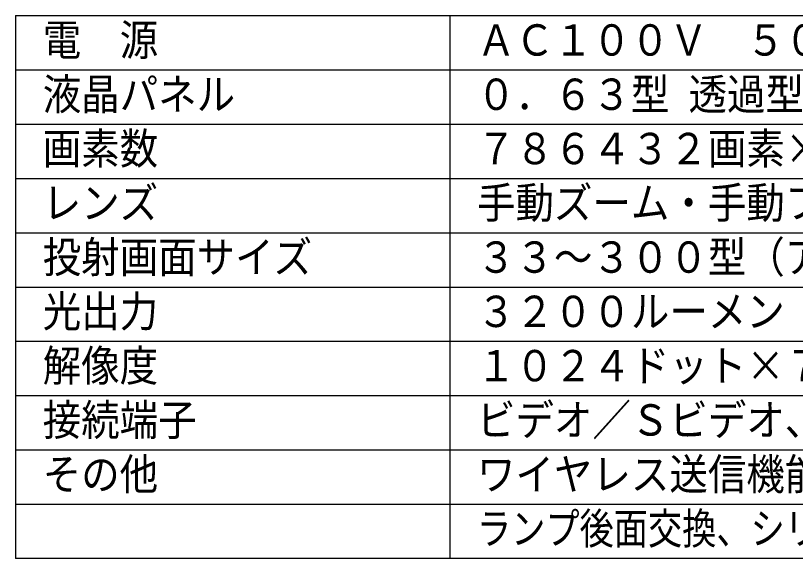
# Model space of a CAD drawing. Units: millimetres, scale not verified. Extents: x -63 to 63, y -57 to 57.
# Drawn here: x -62.5 to 9.3, y -56.5 to -6.5 of the extents above; entities that cross this region are included whole.
import ezdxf
from ezdxf.enums import TextEntityAlignment as Align

# ---------------------------------------------------------------- set-up
doc = ezdxf.new("R2010")
doc.units = ezdxf.units.MM
doc.header["$LTSCALE"] = 0.190236
doc.layers.add('0-2_MOJI1', color=2, linetype='Continuous')
doc.layers.add('0-3_WAKU', color=7, linetype='Continuous')
doc.styles.add('ＭＳ ゴシック', font='')
doc.styles.get('ＭＳ ゴシック').set_extended_font_data('MS Gothic')

msp = doc.modelspace()

# ---------------------------------------------------------------- linework, layer by layer
at = {"layer": '0-3_WAKU', "color": 4}
for p, q in [((-62.5001, -6.5), (-62.5001, -56.5001)), ((-62.5001, -6.5), (62.5001, -6.5)), ((-22.5, -6.5), (-22.5, -56.5001)), ((62.5001, -56.5001), (-62.5001, -56.5001))]:
    msp.add_line(p, q, dxfattribs=at)
at = {"layer": '0-3_WAKU', "color": 1}
for p, q in [((-62.5001, -11.5), (62.5001, -11.5)), ((-62.5001, -16.5), (62.5001, -16.5)), ((-62.5001, -21.5), (62.5001, -21.5)), ((-62.5001, -26.5), (62.5001, -26.5)), ((-62.5001, -31.5001), (62.5001, -31.5001)), ((-62.5001, -36.5001), (62.5001, -36.5001)), ((-62.5001, -41.5001), (62.5001, -41.5001)), ((-62.5001, -46.5001), (62.5001, -46.5001)), ((-62.5001, -51.5001), (62.5001, -51.5001))]:
    msp.add_line(p, q, dxfattribs=at)

# ---------------------------------------------------------------- texts
at = {"layer": '0-2_MOJI1', "style": 'ＭＳ ゴシック'}
for s, width, p in [('電\u3000源', 0.9, (-60.0001, -11.0551)), ('ＡＣ１００Ｖ\u3000５０／６０Ｈｚ', 0.9, (-20, -11.0551)), ('液晶パネル', 0.9, (-60.0001, -16.0551)), ('０．６３型 透過型液晶パネル ３原色方式', 0.9, (-20, -16.0551)), ('画素数', 0.9, (-60.0001, -21.0552)), ('７８６４３２画素×３枚', 0.9, (-20, -21.0552)), ('レンズ', 0.9, (-60.0001, -26.0552)), ('手動ズーム・手動フォーカス', 0.9, (-20, -26.0552)), ('投射画面サイズ', 0.9, (-60.0001, -31.0552)), ('３３～３００型（アスペクト比４：３）', 0.9, (-20, -31.0552)), ('光出力', 0.9, (-60.0001, -36.0552)), ('３２００ルーメン', 0.9, (-20, -36.0552)), ('解像度', 0.9, (-60.0001, -41.0552)), ('１０２４ドット×７６８ドット', 0.9, (-20, -41.0552)), ('接続端子', 0.9, (-60.0001, -46.0552)), ('ビデオ／Ｓビデオ、ＲＧＢ、音声、ＬＡＮ', 0.9, (-20, -46.0552)), ('その他', 0.9, (-60.0001, -51.0552)), ('ワイヤレス送信機能内蔵', 0.9, (-20, -51.0552)), ('ランプ後面交換、シリアル入力Ｄ－ｓｕｂ９ピン端子付', 0.8, (-20, -56.0552))]:
    msp.add_text(s, height=2.887, dxfattribs=dict(at, width=width)).set_placement(p, align=Align.BOTTOM_LEFT)

doc.saveas('drawing.dxf')
